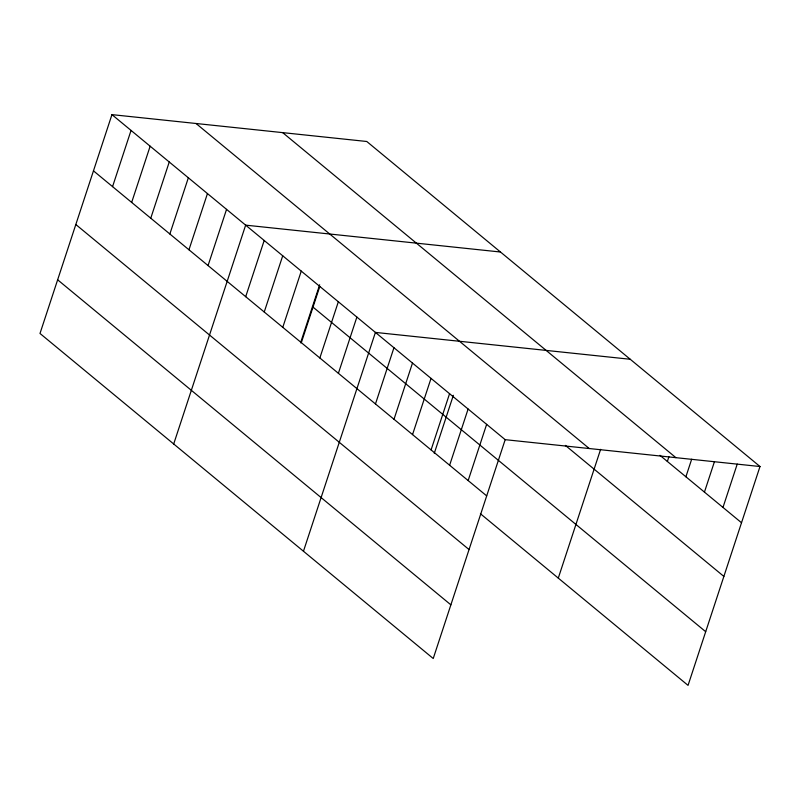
<?xml version="1.0" encoding="UTF-8"?>
<svg xmlns="http://www.w3.org/2000/svg" width="800" height="800" viewBox="0 0 800 800"><rect width="100%" height="100%" fill="white"/><g stroke="black" fill="none" stroke-linecap="round" stroke-linejoin="round"><path stroke-width="1.2" d="M111.95 114.63L40 333.47L433.23 658.51L505.18 439.67L111.95 114.63L366.77 141.49L760 466.53L688.05 685.37L480.43 513.75M112.56 186.64L131.05 130.42M131.66 202.43L150.15 146.21M150.76 218.21L169.25 162M169.86 234L188.35 177.78M188.96 249.79L207.45 193.57M208.06 265.58L226.55 209.36M173.7 443.98L245.65 225.15L500.47 252.01M245.7 296.69L264.19 240.47M264.24 312.01L282.72 255.79M282.78 327.34L301.26 271.12M300.57 342.83L319.66 284.78M301.32 342.66L319.8 286.44M319.85 357.98L338.34 301.76M338.39 373.31L356.87 317.09M303.46 551.24L375.41 332.41L630.23 359.27M375.47 403.95L393.95 347.73M394 419.28L412.49 363.06M412.54 434.6L431.03 378.38M431.08 449.92L449.56 393.7M434.27 453.34L453.36 395.29M449.62 465.25L468.1 409.03M468.16 480.57L486.64 424.35M558.29 578.1L600.63 449.32M667.36 461.46L668.9 456.77M685.9 476.78L691.68 459.21M704.44 492.11L714.45 461.65M722.98 507.43L737.23 464.09M505.18 439.67L760 466.53M282.68 132.63L675.91 457.67M659.95 455.33L741.52 522.75M196.04 123.5L589.27 448.54M565.37 445.4L723.87 576.42M312.46 306.66L705.69 631.7M93.47 170.85L486.69 495.89M75.82 224.51L469.05 549.56M57.64 279.8L450.87 604.84"/></g></svg>
